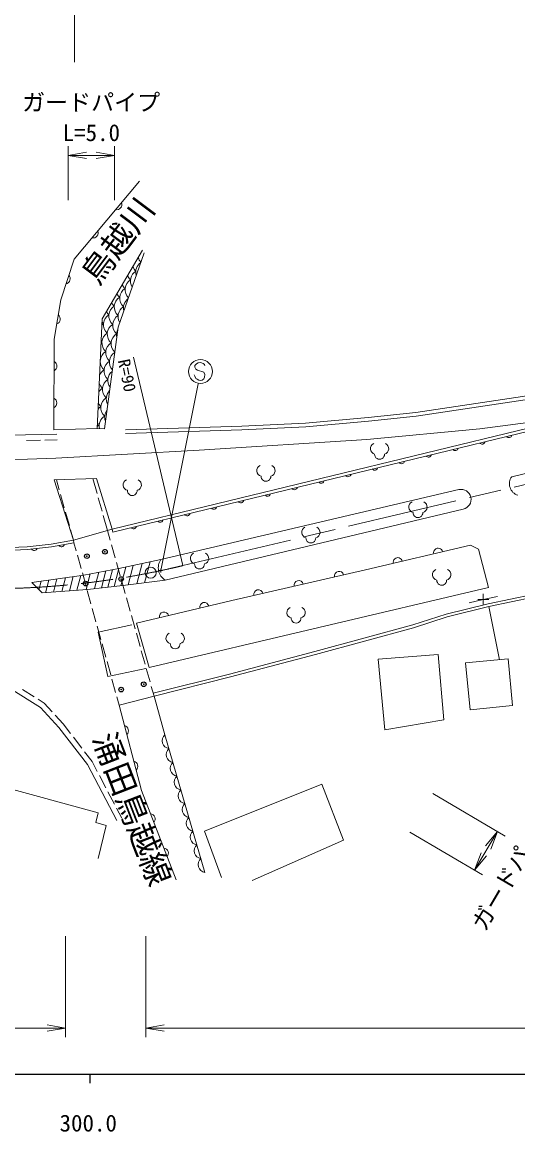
# Model space of a CAD drawing. Units: millimetres at full size, sheet at 1:1000; details may follow other scales. Extents: x 40000 to 680000, y 20000 to 380000.
# Drawn here: x 360665 to 414537, y 198715 to 319361 of the extents above; entities that cross this region are included whole.
import ezdxf
from ezdxf.enums import TextEntityAlignment as Align

# ---------------------------------------------------------------- set-up
doc = ezdxf.new("R2010")
doc.units = ezdxf.units.MM
doc.header["$LTSCALE"] = 1000
doc.header["$PDMODE"] = 32
doc.header["$PDSIZE"] = 500
doc.linetypes.add('CHAIN', pattern=[18.5, 12, -1.5, 3.5, -1.5])
for name, color, linetype, lineweight in [('M-BGD', 7, 'Continuous', 13), ('M-BMK', 2, 'CHAIN', 13), ('M-BMK-SRVR', 3, 'Continuous', 13), ('M-STR-HTXT', 7, 'Continuous', 13), ('M-STR-STR1', 1, 'Continuous', 13), ('M-STR-STRC', 7, 'Continuous', 13), ('M-STR-STRD', 7, 'Continuous', 13), ('M-TTL-BAND', 7, 'Continuous', 25)]:
    doc.layers.add(name, color=color, linetype=linetype, lineweight=lineweight)
doc.layers.add('M-BMK-HTXT', color=7, linetype='Continuous')
doc.layers.add('M-OTRS', color=6, linetype='Continuous')
doc.styles.add('ＭＳ ゴシック', font='')
doc.styles.get('ＭＳ ゴシック').set_extended_font_data('MS Gothic')

# ---------------------------------------------------------------- blocks, each defined once
blk = doc.blocks.new('open_arrow')
at = {"color": 0, "linetype": 'Continuous', "lineweight": -2}
blk.add_lwpolyline([(7.5, 1.25), (0, 0), (7.5, -1.25)], dxfattribs=at)
blk = doc.blocks.new('plus')
at = {"color": 0, "linetype": 'Continuous', "lineweight": -2}
for p, q in [((-1.25, 0), (1.25, 0)), ((0, -1.25), (0, 1.25))]:
    blk.add_line(p, q, dxfattribs=at)

msp = doc.modelspace()

# ---------------------------------------------------------------- linework, layer by layer
at = {"layer": 'M-BGD'}
for p, q in [((364116, 275026), (368808, 275167)), ((361138, 273896), (362637, 273924)), ((363137, 273933), (364448, 273957)), ((364700, 268499), (364386, 269610)), ((368805, 268121), (368350, 269752)), ((365244, 266574), (364836, 268018)), ((369343, 266194), (368940, 267639)), ((365789, 264650), (365381, 266093)), ((369932, 264082), (369477, 265713)), ((366240, 263058), (365925, 264169)), ((366240, 263058), (366293, 262763)), ((410775, 256604), (409258, 256213)), ((410775, 256604), (412323, 256917)), ((411373, 255823), (412540, 250048)), ((361964, 246010), (360692, 246806)), ((363047, 245333), (362388, 245745)), ((363915, 244383), (363047, 245333)), ((371199, 245117), (374993, 246097)), ((374993, 246097), (376180, 241870)), ((365121, 243064), (364252, 244014)), ((365927, 242016), (365121, 243064)), ((367145, 240430), (366231, 241619)), ((376180, 241870), (380530, 226927)), ((368256, 238984), (367450, 240033)), ((368826, 237897), (368256, 238984)), ((369755, 236126), (369058, 237454)), ((370683, 234355), (369987, 235683)), ((371486, 232825), (370916, 233912))]:
    msp.add_line(p, q, dxfattribs=at)
for points in [[(364116, 275026), (364151, 284900), (364854, 289192), (366297, 293590), (373404, 302069)], [(373756, 294575), (369371, 287094), (368808, 275167), (369595, 275164), (371104, 286184), (373918, 294276)], [(370434, 264221), (415810, 275240), (470393, 287831)], [(370505, 263929), (415879, 274948), (470460, 287539)], [(275580, 280850), (314556, 270167), (322062, 272817), (343711, 273763), (359308, 274463), (364437, 274557)], [(371885, 275030), (384535, 275436), (391465, 275776), (398267, 276363), (403451, 276925), (426391, 280361)], [(371898, 274630), (384551, 275036), (391492, 275377), (398306, 275964), (403502, 276529), (426450, 279966)], [(323667, 267401), (324491, 270233), (347828, 271370), (364328, 271969), (379913, 272813), (398137, 273974), (410392, 275147), (415646, 275827), (415810, 275240)], [(370954, 232546), (367749, 238660), (364661, 242678), (362659, 244867), (359360, 246931), (341691, 252224), (272775, 270965)], [(366240, 263058), (364140, 269601), (368737, 269765), (370434, 264221)], [(323592, 267110), (337359, 263568), (340799, 262774), (344585, 262240), (348969, 261769), (355763, 261784), (361236, 262035), (363859, 262323), (366293, 262763)], [(323667, 267401), (337430, 263859), (340854, 263070), (344622, 262538), (348985, 262069), (355755, 262084), (361212, 262335), (363816, 262620), (366240, 263058)], [(374916, 246408), (383211, 248483), (392472, 250921), (403112, 253828), (406766, 255005), (411301, 256135), (416169, 257153), (422469, 258513), (440682, 262484), (442648, 262922), (450124, 264453), (454050, 265773)], [(366240, 263058), (370434, 264221), (370505, 263929)], [(374993, 246097), (383290, 248173), (392555, 250612), (403203, 253521), (406854, 254697), (411373, 255823), (416236, 256840), (422537, 258200), (440751, 262171), (442714, 262609), (450204, 264143), (453769, 265269)], [(409392, 262491), (397985, 259821), (383455, 256479), (373076, 254016)], [(373076, 254016), (374450, 249191), (411360, 257892), (410273, 262060), (409392, 262491)], [(374090, 249073), (369962, 248217), (368907, 253048), (372589, 253846)], [(377398, 226096), (373633, 235807), (371199, 245117)], [(352350, 230755), (354320, 237369), (368920, 233393), (368674, 232338), (369800, 232021), (368920, 228433)], [(382342, 226364), (380478, 231395), (393249, 236496), (395606, 230410), (385649, 226047)]]:
    msp.add_lwpolyline(points, dxfattribs=at)
for points in [[(399358, 250115), (405879, 250607), (406512, 243524), (400085, 242422)], [(408857, 249692), (413478, 250138), (413970, 245072), (409373, 244603)]]:
    msp.add_lwpolyline(points, close=True, dxfattribs=at)
for centre, radius, start, end in [((370931, 299533), 567, 258.10361, 21.95864), ((368361, 296468), 567, 258.10361, 21.95864), ((374263, 292196), 1250, 124.66951, 196.97248), ((374438, 294188), 1250, 200.81537, 226.26788), ((374849, 293149), 1250, 158.69617, 162.94581), ((373678, 291243), 1250, 121.8699, 212.82489), ((373852, 293236), 1250, 202.1638, 228.1301), ((365322, 291474), 567, 279.913, 43.76802), ((372682, 291331), 1250, 204.79088, 228.1301), ((373093, 290291), 1250, 121.8699, 225.74908), ((373267, 292283), 1250, 203.48833, 228.1301), ((372097, 290378), 1250, 206.07314, 228.1301), ((372508, 289338), 1250, 121.8699, 228.1301), ((371337, 287433), 1250, 121.8699, 228.1301), ((371511, 289425), 1250, 207.33664, 228.1301), ((371922, 288386), 1250, 121.8699, 228.1301), ((372333, 287346), 1250, 121.8699, 212.22487), ((372918, 288298), 1250, 125.47554, 196.16644), ((364239, 287089), 567, 288.76255, 52.61757), ((370752, 286480), 1250, 121.8699, 228.1301), ((370926, 288473), 1250, 208.58277, 228.1301), ((371748, 286393), 1250, 121.8699, 228.1301), ((370167, 285528), 1250, 121.8699, 131.33829), ((370341, 287520), 1250, 217.89387, 228.1301), ((371163, 285441), 1250, 121.8699, 228.1301), ((372159, 285353), 1250, 150.12254, 194.28365), ((370577, 284488), 1250, 121.8699, 228.1301), ((371574, 284401), 1250, 121.8699, 227.71955), ((370403, 282496), 1250, 121.8699, 174.28939), ((369992, 283535), 1250, 121.8699, 126.42304), ((370167, 285528), 1250, 223.25727, 228.1301), ((370988, 283448), 1250, 121.8699, 228.1301), ((363874, 281964), 567, 297.86835, 61.72337), ((370403, 282496), 1250, 180.30617, 228.1301), ((370814, 281456), 1250, 121.8699, 228.1301), ((371399, 282408), 1250, 122.31202, 222.09416), ((370229, 280503), 1250, 121.8699, 156.44094), ((371225, 280416), 1250, 128.44914, 215.95705), ((370229, 280503), 1250, 198.15462, 228.1301), ((370640, 279463), 1250, 121.8699, 228.1301), ((370055, 278511), 1250, 121.8699, 147.79409), ((371051, 278424), 1250, 135.37042, 209.03576), ((363859, 277964), 567, 297.86835, 61.72337), ((369880, 276518), 1250, 121.8699, 141.02167), ((370055, 278511), 1250, 206.80146, 228.1301), ((370465, 277471), 1250, 121.8699, 228.1301), ((370291, 275479), 1250, 121.8699, 194.4799), ((370876, 276431), 1250, 143.66061, 200.74558), ((369706, 274526), 1250, 121.8699, 135.20208), ((369880, 276518), 1250, 213.57388, 228.1301), ((413569, 274516), 325, 216.26988, 351.03015), ((399108, 272989), 599, 113.44836, 257.2818), ((399911, 272989), 599, 282.7182, 66.55164), ((407739, 273100), 325, 216.26988, 351.03015), ((410654, 273808), 325, 216.26988, 351.03015), ((399509, 272373), 534, 176.52859, 3.47141), ((401908, 271684), 325, 216.26988, 351.03015), ((404824, 272392), 325, 216.26988, 351.03015), ((386756, 270595), 599, 113.44836, 257.2818), ((387559, 270595), 599, 282.7182, 66.55164), ((398993, 270976), 325, 216.26988, 351.03015), ((372226, 269047), 599, 113.44836, 257.2818), ((373029, 269047), 599, 282.7182, 66.55164), ((387158, 269979), 534, 176.52859, 3.47141), ((393163, 269560), 325, 216.26988, 351.03015), ((396078, 270268), 325, 216.26988, 351.03015), ((372628, 268431), 534, 176.52859, 3.47141), ((387332, 268144), 325, 216.26988, 351.03015), ((390247, 268852), 325, 216.26988, 351.03015), ((381502, 266728), 325, 216.26988, 351.03015), ((384417, 267436), 325, 216.26988, 351.03015), ((403279, 266652), 599, 113.44836, 257.2818), ((404082, 266652), 599, 282.7182, 66.55164), ((378586, 266020), 325, 216.26988, 351.03015), ((403681, 266035), 534, 176.52859, 3.47141), ((372756, 264605), 325, 216.26988, 351.03015), ((375671, 265312), 325, 216.26988, 351.03015), ((391640, 263892), 599, 113.44836, 257.2818), ((392444, 263892), 599, 282.7182, 66.55164), ((392042, 263275), 534, 176.52859, 3.47141), ((361967, 262241), 325, 208.87506, 343.63533), ((364930, 262643), 325, 212.85964, 347.61991), ((405879, 261669), 500, 13.17374, 193.17374), ((379538, 261062), 599, 113.44836, 257.2818), ((380341, 261062), 599, 282.7182, 66.55164), ((401497, 260643), 500, 13.17374, 193.17374), ((379940, 260445), 534, 176.52859, 3.47141), ((395105, 259159), 500, 12.95408, 192.95408), ((405864, 259293), 599, 113.44836, 257.2818), ((406667, 259293), 599, 282.7182, 66.55164), ((390720, 258150), 500, 12.95408, 192.95408), ((406266, 258677), 534, 176.52859, 3.47141), ((386334, 257141), 500, 12.95408, 192.95408), ((380455, 255767), 500, 13.34873, 193.34873), ((376076, 254728), 500, 13.34873, 193.34873), ((390033, 255177), 599, 113.44836, 257.2818), ((390434, 254561), 534, 176.52859, 3.47141), ((390836, 255177), 599, 282.7182, 66.55164), ((376892, 252380), 599, 113.44836, 257.2818), ((377695, 252380), 599, 282.7182, 66.55164), ((377294, 251764), 534, 176.52859, 3.47141), ((371652, 242330), 567, 312.72273, 76.57776), ((376739, 241223), 856, 130.79034, 261.67568), ((377174, 239728), 856, 130.79034, 261.67568), ((372664, 238460), 567, 312.72273, 76.57776), ((377609, 238234), 856, 130.79034, 261.67568), ((378044, 236740), 856, 130.79034, 261.67568), ((378479, 235245), 856, 130.79034, 261.67568), ((378914, 233751), 856, 130.79034, 261.67568), ((374544, 232720), 567, 319.26286, 83.11789), ((379349, 232257), 856, 130.79034, 261.67568), ((379784, 230762), 856, 130.79034, 261.67568), ((375990, 228990), 567, 319.26286, 83.11789), ((380219, 229268), 856, 130.79034, 261.67568), ((380654, 227774), 856, 130.79034, 261.67568)]:
    msp.add_arc(centre, radius, start, end, dxfattribs=at)
at = {"layer": 'M-BMK'}
msp.add_line((378142, 260282), (535223, 297542), dxfattribs=at)
msp.add_arc((356998, 347763), 90000, 256.04989, 283.58727, dxfattribs=at)
at = {"layer": 'M-BMK-SRVR'}
msp.add_circle((374629, 259507), 600, dxfattribs=at)
at = {"layer": 'M-OTRS'}
for p in [(369656, 261784), (367704, 261306), (367564, 258323), (371423, 258819), (373873, 247373), (371423, 246794)]:
    msp.add_point(p, dxfattribs=at)
at = {"layer": 'M-STR-HTXT'}
for p, q in [((366361, 315000), (366361, 321000)), ((365647, 300000), (365647, 305885)), ((370714, 300000), (370714, 305885)), ((365647, 304885), (370714, 304885)), ((378142, 260282), (372767, 282941)), ((405285, 235485), (413176, 230849)), ((402815, 231281), (410705, 226644)), ((409843, 227151), (412314, 231355)), ((365382, 220000), (365382, 209000)), ((374090, 220000), (374090, 209000)), ((124084, 210000), (365382, 210000)), ((374090, 210000), (538619, 210000))]:
    msp.add_line(p, q, dxfattribs=at)
at = {"layer": 'M-STR-STR1'}
for p, q in [((370228, 263031), (369932, 264082)), ((366293, 262763), (366536, 261888)), ((370770, 261106), (370363, 262550)), ((366670, 261407), (367072, 259962)), ((371312, 259181), (370905, 260625)), ((367206, 259480), (367607, 258035)), ((371853, 257255), (371447, 258699)), ((367741, 257553), (368143, 256108)), ((372395, 255330), (371989, 256774)), ((368277, 255626), (368679, 254181)), ((372937, 253405), (372531, 254849)), ((368813, 253699), (369215, 252254)), ((373479, 251480), (373072, 252924)), ((369349, 251772), (369751, 250327)), ((374021, 249555), (373614, 250998)), ((369884, 249845), (370286, 248400)), ((374562, 247629), (374156, 249073)), ((370420, 247918), (370822, 246473)), ((374993, 246097), (374698, 247148)), ((370956, 245992), (371199, 245117))]:
    msp.add_line(p, q, dxfattribs=at)
at = {"layer": 'M-STR-STRC'}
for p, q in [((379782, 282320), (379612, 282199)), ((379998, 282363), (379782, 282320)), ((380149, 282342), (379998, 282363)), ((380336, 282248), (380149, 282342)), ((379445, 282019), (379424, 281871)), ((379424, 281871), (379535, 281634)), ((379612, 282199), (379445, 282019)), ((379535, 281634), (379732, 281538)), ((379732, 281538), (380424, 281293)), ((380479, 282151), (380336, 282248)), ((380424, 281293), (380528, 281069)), ((380524, 282006), (380479, 282151)), ((375724, 259733), (379800, 280043)), ((379427, 280864), (379376, 281007)), ((379536, 280633), (379427, 280864)), ((379671, 280537), (379536, 280633)), ((379861, 280440), (379671, 280537)), ((380017, 280418), (379861, 280440)), ((380235, 280455), (380017, 280418)), ((380397, 280580), (380235, 280455)), ((380489, 280773), (380397, 280580)), ((380528, 281069), (380489, 280773))]:
    msp.add_line(p, q, dxfattribs=at)
msp.add_circle((380040, 281386), 1300, dxfattribs=at)
at = {"layer": 'M-STR-STRD'}
for p, q in [((413875, 269944), (435740, 275026)), ((375750, 260939), (408136, 268538)), ((376210, 258705), (408605, 266412)), ((373969, 258418), (374568, 260685)), ((368517, 257776), (368984, 259546)), ((369282, 257860), (369766, 259692)), ((369980, 257937), (370478, 259826)), ((370672, 258013), (371186, 259959)), ((371400, 258093), (371935, 260120)), ((372175, 258189), (372730, 260291)), ((373125, 258310), (373703, 260499)), ((362488, 257649), (362732, 258574)), ((363183, 257328), (363543, 258691)), ((364070, 257399), (364446, 258821)), ((364983, 257472), (365375, 258954)), ((365804, 257537), (366210, 259075)), ((366617, 257602), (367037, 259194)), ((367604, 257680), (368050, 259370))]:
    msp.add_line(p, q, dxfattribs=at)
msp.add_lwpolyline([(375750, 260939), (371186, 259959), (367355, 259240), (361710, 258427), (362836, 257301), (367746, 257692), (371592, 258114), (376210, 258705)], dxfattribs=at)
for centre, radius, start, end in [((414938, 269171), 1314, 143.97517, 252.22979), ((408367, 267474), 1089, 282.58209, 102.29703), ((376999, 260032), 1543, 143.98793, 239.28028)]:
    msp.add_arc(centre, radius, start, end, dxfattribs=at)
at = {"layer": 'M-TTL-BAND'}
for p, q in [((40000, 205000), (579000, 205000)), ((368000, 205000), (368000, 204000))]:
    msp.add_line(p, q, dxfattribs=at)

# ---------------------------------------------------------------- block references
at = {"layer": 'M-BGD', "xscale": 480, "yscale": 480}
msp.add_blockref('plus', (410775, 256604), dxfattribs=at)
at = {"layer": 'M-STR-HTXT', "xscale": 267, "yscale": 267}
for p in [(365647, 304885), (374090, 210000)]:
    msp.add_blockref('open_arrow', p, dxfattribs=at)
for p, rotation in [((370714, 304885), 180), ((412314, 231355), 239.6), ((409843, 227151), 59.6), ((365382, 210000), 180)]:
    msp.add_blockref('open_arrow', p, dxfattribs=dict(at, rotation=rotation))
at = {"layer": 'M-STR-STRC', "xscale": 160, "yscale": 160}
msp.add_blockref('plus', (375724, 259733), dxfattribs=at)

# ---------------------------------------------------------------- texts
at = {"layer": 'M-BMK-HTXT', "style": 'ＭＳ ゴシック'}
for s, rotation, p in [('鳥越川', 53.124, (371045, 295589)), ('涌田鳥越線', 291.19, (372646, 233827))]:
    msp.add_text(s, height=2566, rotation=rotation, dxfattribs=at).set_placement(p, align=Align.MIDDLE_CENTER)
at = {"layer": 'M-STR-HTXT', "style": 'ＭＳ ゴシック'}
msp.add_text('ガードパイプ', height=1833, dxfattribs=at).set_placement((368158, 310650), align=Align.MIDDLE_CENTER)
msp.add_text('L=5.0', height=1833, dxfattribs=at).set_placement((368180, 305885), align=Align.BOTTOM_CENTER)
for s, height, rotation, p in [('R=90', 1320, 281.436, (372058, 280954)), ('ガードパイプ', 1833, 59.562, (413978, 227326))]:
    msp.add_text(s, height=height, rotation=rotation, dxfattribs=at).set_placement(p, align=Align.MIDDLE_CENTER)
at = {"layer": 'M-TTL-BAND', "style": 'ＭＳ ゴシック'}
msp.add_text('300.0', height=1833, dxfattribs=at).set_placement((367844, 198195), align=Align.BOTTOM_CENTER)

doc.saveas('drawing.dxf')
